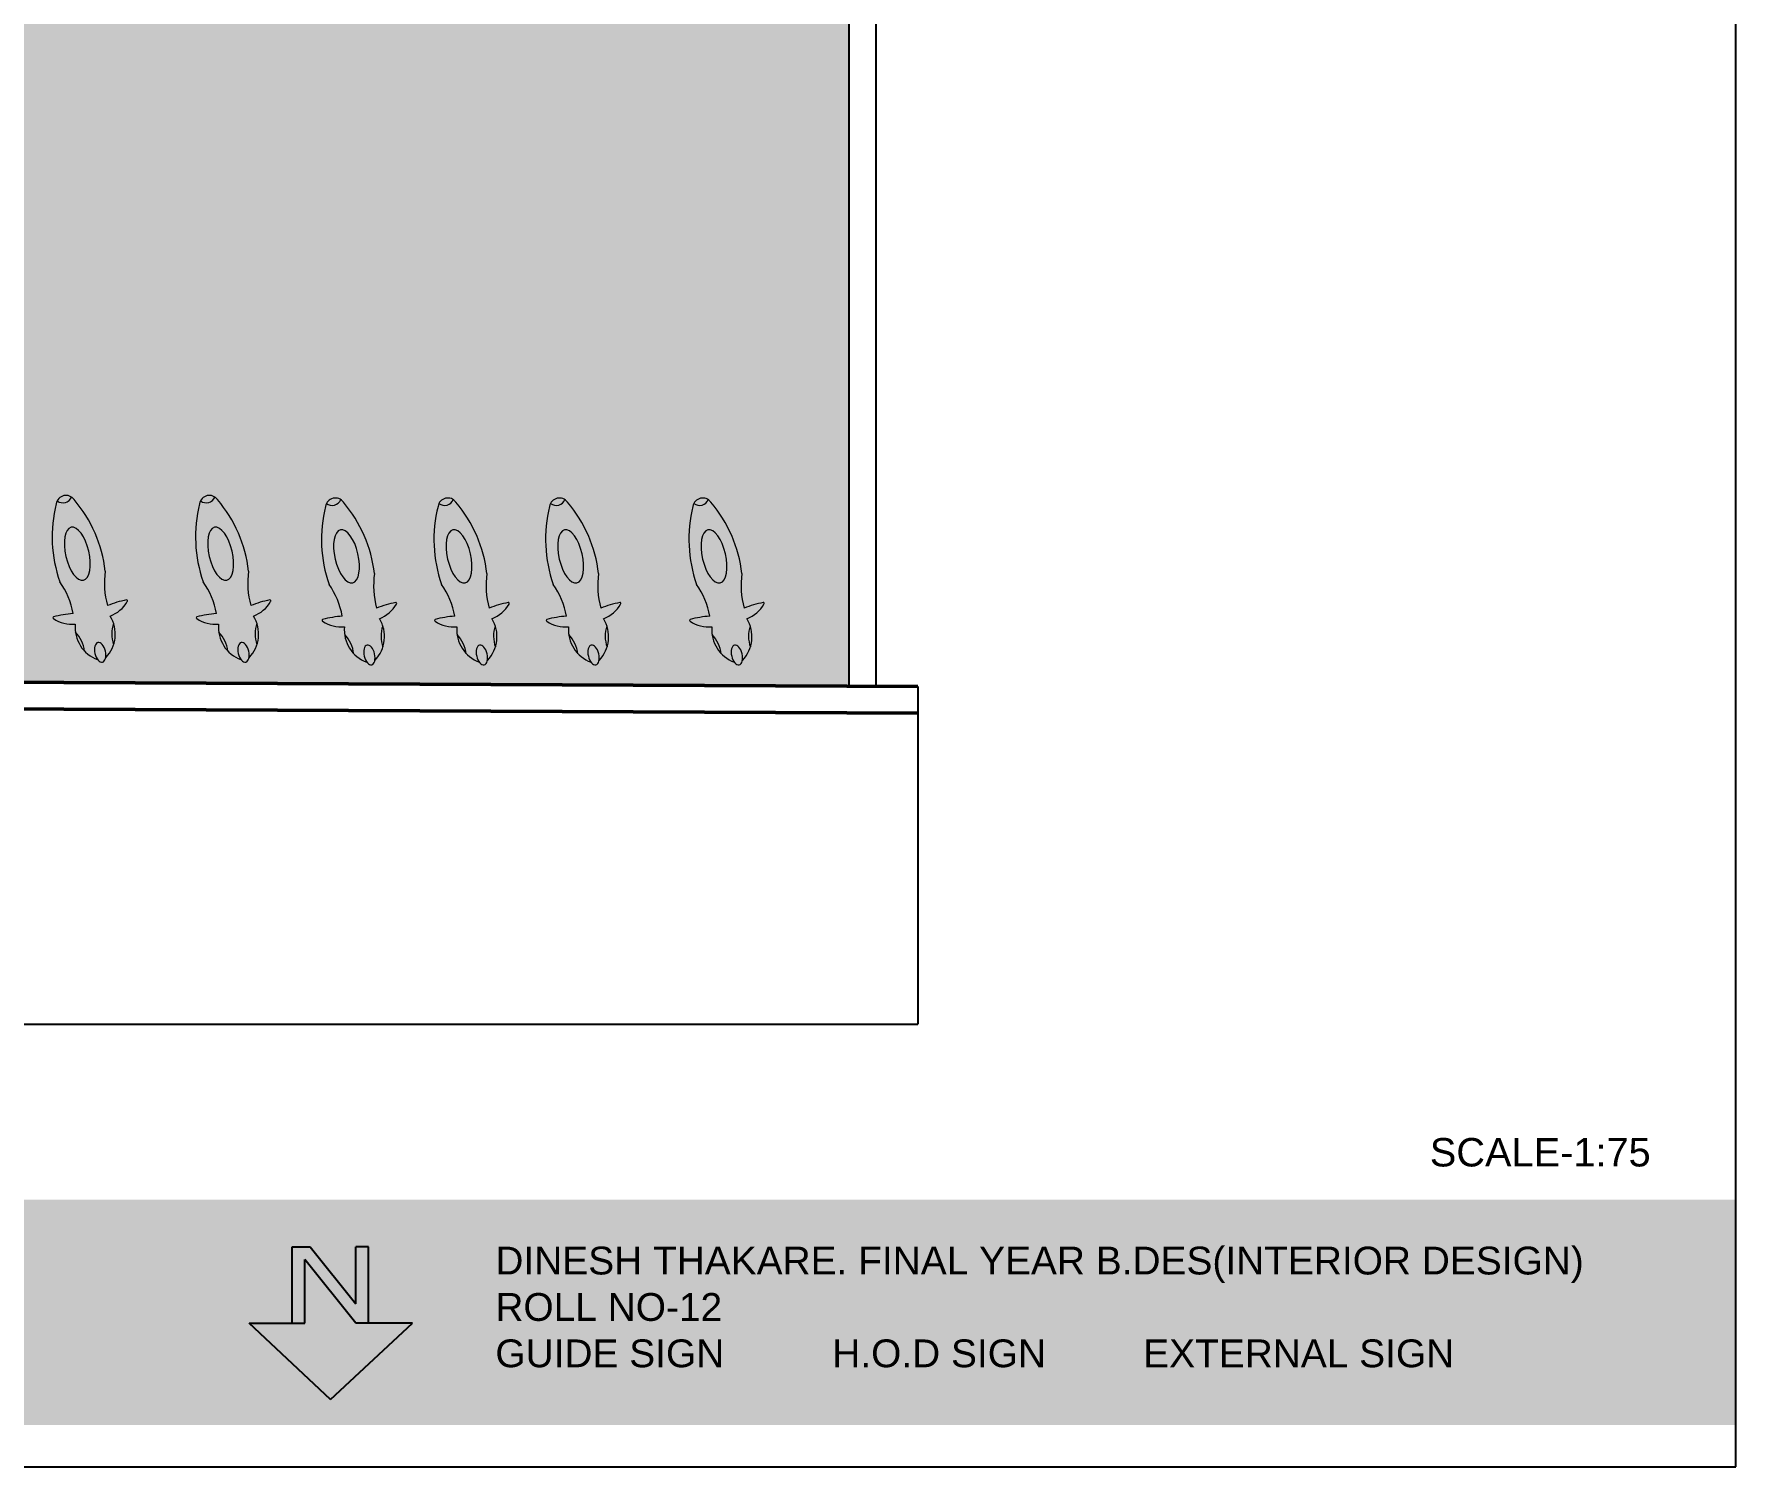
# Model space of a CAD drawing. Header units: millimetres. Extents: x 1521 to 3683, y 1649 to 3322.
# Drawn here: x 1566.59 to 1584.53, y 1649.44 to 1664.55 of the extents above; entities that cross this region are included whole.
import ezdxf

# ---------------------------------------------------------------- set-up
doc = ezdxf.new("R2010")
doc.units = ezdxf.units.MM
doc.header["$LTSCALE"] = 0.1
doc.layers.add('2', color=2, linetype='Continuous')
doc.layers.add('WALL', color=7, linetype='Continuous', lineweight=50)

# ---------------------------------------------------------------- blocks, each defined once
blk = doc.blocks.new('A$C1FE45C3E')
at = {"color": 0}
for p, q in [((63.075, -44.55), (63.075, 0)), ((0, -44.55), (63.075, -44.55))]:
    blk.add_line(p, q, dxfattribs=at)
blk = doc.blocks.new('N')
at = {"layer": '2', "color": 0}
for p, q in [((1629.3284, 1645.5863), (1628.8506, 1645.1405)), ((1629.3284, 1645.5863), (1629.8032, 1645.1405)), ((1628.8506, 1645.1405), (1629.1055, 1645.1405)), ((1629.1055, 1645.1405), (1629.1055, 1644.6947)), ((1629.1055, 1645.1405), (1629.1798, 1645.1405)), ((1629.1798, 1645.1405), (1629.477, 1644.769)), ((1629.477, 1645.1405), (1629.477, 1644.769)), ((1629.5513, 1645.1405), (1629.477, 1645.1405)), ((1629.8032, 1645.1405), (1629.5513, 1645.1405)), ((1629.5513, 1645.1405), (1629.5513, 1644.6947)), ((1629.4471, 1644.6948), (1629.1798, 1645.029)), ((1629.1798, 1645.029), (1629.1798, 1644.6947)), ((1629.1055, 1644.6947), (1629.1798, 1644.6947)), ((1629.5513, 1644.6947), (1629.4471, 1644.6947))]:
    blk.add_line(p, q, dxfattribs=at)

msp = doc.modelspace()

# ---------------------------------------------------------------- hatches: boundary and pattern name
at = {"lineweight": 0}
h = msp.add_hatch(dxfattribs=at)
h.set_pattern_fill('AR-HBONE', color=9, scale=0.002457, style=0)
h.set_pattern_definition([(45, (-672.83713, -128.37974), (0, 0.35305153), [0.748935395, -0.24964513]), (135, (-672.6606, -128.20322), (0, 0.35305153), [0.748935395, -0.24964513])])
h.paths.add_polyline_path([(1559.3964, 1661.4029), (1560.7604, 1662.1904), (1562.4979, 1659.181), (1561.1339, 1658.3935)])
h.paths.add_polyline_path([(1558.017, 1662.1922), (1559.7545, 1659.1828), (1558.3905, 1658.3953), (1556.653, 1661.4047)])
h.paths.add_polyline_path([(1553.9095, 1661.4065), (1555.2735, 1662.194), (1557.011, 1659.1846), (1555.647, 1658.3971)])
h.paths.add_polyline_path([(1552.9036, 1658.3989), (1551.1661, 1661.4083), (1552.53, 1662.1958), (1554.2675, 1659.1864)])
h.paths.add_polyline_path([(1548.4195, 1661.4083), (1549.7835, 1662.1958), (1551.521, 1659.1864), (1550.157, 1658.3989)])
h.paths.add_polyline_path([(1545.676, 1661.4101), (1547.04, 1662.1976), (1548.7775, 1659.1882), (1547.4135, 1658.4007)])
h.paths.add_polyline_path([(1542.9326, 1661.4119), (1544.2966, 1662.1994), (1546.0341, 1659.19), (1544.6701, 1658.4025)])
h.paths.add_polyline_path([(1540.1891, 1661.4137), (1541.5531, 1662.2012), (1543.2906, 1659.1918), (1541.9266, 1658.4043)])
h.paths.add_polyline_path([(1537.0209, 1665.4837), (1537.0209, 1665.6859), (1537.0186, 1665.6859), (1537.0107, 1659.5315), (1537.9917, 1658.4874), (1539.2744, 1657.849), (1575.1792, 1657.6751), (1575.1792, 1664.8138), (1565.9533, 1664.8138), (1565.9533, 1667.4317), (1539.5809, 1667.4317), (1539.5809, 1665.4837)])
at = {"lineweight": 13}
h = msp.add_hatch(color=11, dxfattribs=at)
h.set_gradient(color1=(239, 118, 120), color2=(192, 22, 25), one_color=1, tint=0.42, name='SPHERICAL')
h.paths.add_polyline_path([(1567.1182, 1658.0453, -0.1582655), (1567.0219, 1658.2463, -0.1632047)])
h.paths.add_polyline_path([(1567.4254, 1658.1156, -0.1645764), (1567.4234, 1658.3403, -0.1595914)])
h = msp.add_hatch(color=11, dxfattribs=at)
h.set_gradient(color1=(239, 118, 120), color2=(192, 22, 25), one_color=1, tint=0.42, name='SPHERICAL')
h.paths.add_polyline_path([(1568.6298, 1658.0453, -0.1582655), (1568.5335, 1658.2463, -0.1632047)])
h.paths.add_polyline_path([(1568.9369, 1658.1156, -0.1645764), (1568.935, 1658.3403, -0.1595914)])
h = msp.add_hatch(color=11, dxfattribs=at)
h.set_gradient(color1=(239, 118, 120), color2=(192, 22, 25), one_color=1, tint=0.42, name='SPHERICAL')
h.paths.add_polyline_path([(1569.9573, 1658.0179, -0.1582655), (1569.8609, 1658.2189, -0.1632047)])
h.paths.add_polyline_path([(1570.2644, 1658.0883, -0.1645764), (1570.2624, 1658.313, -0.1595914)])
h = msp.add_hatch(color=11, dxfattribs=at)
h.set_gradient(color1=(239, 118, 120), color2=(192, 22, 25), one_color=1, tint=0.42, name='SPHERICAL')
h.paths.add_polyline_path([(1571.1437, 1658.0179, -0.1582655), (1571.0473, 1658.2189, -0.1632047)])
h.paths.add_polyline_path([(1571.4508, 1658.0883, -0.1645764), (1571.4488, 1658.313, -0.1595914)])
h = msp.add_hatch(color=11, dxfattribs=at)
h.set_gradient(color1=(239, 118, 120), color2=(192, 22, 25), one_color=1, tint=0.42, name='SPHERICAL')
h.paths.add_polyline_path([(1572.3211, 1658.0179, -0.1582655), (1572.2248, 1658.2189, -0.1632047)])
h.paths.add_polyline_path([(1572.6283, 1658.0883, -0.1645764), (1572.6263, 1658.313, -0.1595914)])
h = msp.add_hatch(color=11, dxfattribs=at)
h.set_gradient(color1=(239, 118, 120), color2=(192, 22, 25), one_color=1, tint=0.42, name='SPHERICAL')
h.paths.add_polyline_path([(1573.8327, 1658.0179, -0.1582655), (1573.7364, 1658.2189, -0.1632047)])
h.paths.add_polyline_path([(1574.1398, 1658.0883, -0.1645764), (1574.1379, 1658.313, -0.1595914)])
h = msp.add_hatch(color=10)
h.set_gradient(color1=(29, 147, 16), color2=(180, 244, 52), tint=0.46)
h.paths.add_polyline_path([(1521.4588, 1649.8824), (1584.5338, 1649.8824), (1584.5338, 1652.2598), (1521.4588, 1652.2598)])

# ---------------------------------------------------------------- linework, layer by layer
for p, q in [((1575.4617, 1690.3329), (1575.4617, 1657.6751)), ((1575.1792, 1690.0504), (1575.1792, 1657.6751)), ((1575.9059, 1657.6716), (1575.9059, 1654.111)), ((1539.2582, 1654.111), (1575.9059, 1654.111))]:
    msp.add_line(p, q)
for centre, radius, start, end in [((1568.2075, 1659.2495), 1.4306, 165.87683, 199.31394), ((1566.9232, 1659.583), 0.1042, 34.74523, 171.37179), ((1566.8898, 1659.7068), 0.0979, 232.55998, 337.9782), ((1565.923, 1658.7213), 1.4239, 6.78898, 40.30483), ((1569.7191, 1659.2495), 1.4306, 165.87683, 199.31394), ((1568.4348, 1659.583), 0.1042, 34.74523, 171.37179), ((1568.4013, 1659.7068), 0.0979, 232.55998, 337.9782), ((1567.4346, 1658.7213), 1.4239, 6.78898, 40.30483), ((1571.0466, 1659.2222), 1.4306, 165.87683, 199.31394), ((1569.7623, 1659.5556), 0.1042, 34.74523, 171.37179), ((1569.7288, 1659.6795), 0.0979, 232.55998, 337.9782), ((1568.762, 1658.694), 1.4239, 6.78898, 40.30483), ((1572.233, 1659.2222), 1.4306, 165.87683, 199.31394), ((1570.9487, 1659.5556), 0.1042, 34.74523, 171.37179), ((1570.9152, 1659.6795), 0.0979, 232.55998, 337.9782), ((1569.9484, 1658.694), 1.4239, 6.78898, 40.30483), ((1573.4104, 1659.2222), 1.4306, 165.87683, 199.31394), ((1572.1261, 1659.5556), 0.1042, 34.74523, 171.37179), ((1572.0927, 1659.6795), 0.0979, 232.55998, 337.9782), ((1571.1259, 1658.694), 1.4239, 6.78898, 40.30483), ((1574.922, 1659.2222), 1.4306, 165.87683, 199.31394), ((1573.6377, 1659.5556), 0.1042, 34.74523, 171.37179), ((1573.6042, 1659.6795), 0.0979, 232.55998, 337.9782), ((1572.6375, 1658.694), 1.4239, 6.78898, 40.30483), ((1568.2154, 1658.7605), 0.8879, 171.6384, 195.35961), ((1569.727, 1658.7605), 0.8879, 171.6384, 195.35961), ((1571.0544, 1658.7332), 0.8879, 171.6384, 195.35961), ((1572.2408, 1658.7332), 0.8879, 171.6384, 195.35961), ((1573.4183, 1658.7332), 0.8879, 171.6384, 195.35961), ((1574.9299, 1658.7332), 0.8879, 171.6384, 195.35961), ((1566.1343, 1658.2776), 0.8785, 10.7459, 34.59469), ((1567.6459, 1658.2776), 0.8785, 10.7459, 34.59469), ((1568.9734, 1658.2503), 0.8785, 10.7459, 34.59469), ((1570.1598, 1658.2503), 0.8785, 10.7459, 34.59469), ((1571.3372, 1658.2503), 0.8785, 10.7459, 34.59469), ((1572.8488, 1658.2503), 0.8785, 10.7459, 34.59469), ((1567.0843, 1657.3059), 1.1388, 94.37574, 104.97359), ((1567.781, 1657.4675), 1.1388, 101.14343, 111.74128), ((1565.8262, 1658.6576), 1.5393, 355.07686, 355.08064), ((1567.2658, 1658.7418), 0.3494, 290.44765, 330.17442), ((1567.5612, 1658.5747), 0.0102, 319.309, 91.59548), ((1568.5959, 1657.3059), 1.1388, 94.37574, 104.97359), ((1569.2926, 1657.4675), 1.1388, 101.14343, 111.74128), ((1567.3378, 1658.6576), 1.5393, 355.07686, 355.08064), ((1568.7774, 1658.7418), 0.3494, 290.44765, 330.17442), ((1569.0728, 1658.5747), 0.0102, 319.309, 91.59548), ((1570.6201, 1657.4402), 1.1388, 101.14343, 111.74128), ((1568.6653, 1658.6302), 1.5393, 355.07686, 355.08064), ((1570.1049, 1658.7145), 0.3494, 290.44765, 330.17442), ((1570.4003, 1658.5473), 0.0102, 319.309, 91.59548), ((1571.8065, 1657.4402), 1.1388, 101.14343, 111.74128), ((1569.8516, 1658.6302), 1.5393, 355.07686, 355.08064), ((1571.2913, 1658.7145), 0.3494, 290.44765, 330.17442), ((1571.5867, 1658.5473), 0.0102, 319.309, 91.59548), ((1572.9839, 1657.4402), 1.1388, 101.14343, 111.74128), ((1571.0291, 1658.6302), 1.5393, 355.07686, 355.08064), ((1572.4688, 1658.7145), 0.3494, 290.44765, 330.17442), ((1572.7641, 1658.5473), 0.0102, 319.309, 91.59548), ((1574.4955, 1657.4402), 1.1388, 101.14343, 111.74128), ((1572.5407, 1658.6302), 1.5393, 355.07686, 355.08064), ((1573.9803, 1658.7145), 0.3494, 290.44765, 330.17442), ((1574.2757, 1658.5473), 0.0102, 319.309, 91.59548), ((1566.7942, 1658.3968), 0.0102, 114.52154, 246.80802), ((1566.9859, 1658.6769), 0.3494, 235.9426, 275.66937), ((1567.3796, 1658.2941), 0.3609, 174.42067, 250.02556), ((1567.0814, 1658.225), 0.3609, 316.09146, 31.69635), ((1567.7564, 1658.2309), 0.3505, 161.97149, 199.04838), ((1568.3058, 1658.3968), 0.0102, 114.52154, 246.80802), ((1568.4975, 1658.6769), 0.3494, 235.9426, 275.66937), ((1568.8912, 1658.2941), 0.3609, 174.42067, 250.02556), ((1568.593, 1658.225), 0.3609, 316.09146, 31.69635), ((1569.268, 1658.2309), 0.3505, 161.97149, 199.04838), ((1569.6333, 1658.3695), 0.0102, 114.52154, 246.80802), ((1569.9233, 1657.2785), 1.1388, 94.37574, 104.97359), ((1569.8249, 1658.6495), 0.3494, 235.9426, 275.66937), ((1570.2186, 1658.2668), 0.3609, 174.42067, 250.02556), ((1569.9205, 1658.1976), 0.3609, 316.09146, 31.69635), ((1570.5954, 1658.2035), 0.3505, 161.97149, 199.04838), ((1570.8197, 1658.3695), 0.0102, 114.52154, 246.80802), ((1571.1097, 1657.2785), 1.1388, 94.37574, 104.97359), ((1571.0113, 1658.6495), 0.3494, 235.9426, 275.66937), ((1571.405, 1658.2668), 0.3609, 174.42067, 250.02556), ((1571.1069, 1658.1976), 0.3609, 316.09146, 31.69635), ((1571.7818, 1658.2035), 0.3505, 161.97149, 199.04838), ((1571.9972, 1658.3695), 0.0102, 114.52154, 246.80802), ((1572.2872, 1657.2785), 1.1388, 94.37574, 104.97359), ((1572.1888, 1658.6495), 0.3494, 235.9426, 275.66937), ((1572.5825, 1658.2668), 0.3609, 174.42067, 250.02556), ((1572.2843, 1658.1976), 0.3609, 316.09146, 31.69635), ((1572.9593, 1658.2035), 0.3505, 161.97149, 199.04838), ((1573.5087, 1658.3695), 0.0102, 114.52154, 246.80802), ((1573.7988, 1657.2785), 1.1388, 94.37574, 104.97359), ((1573.7004, 1658.6495), 0.3494, 235.9426, 275.66937), ((1574.0941, 1658.2668), 0.3609, 174.42067, 250.02556), ((1573.7959, 1658.1976), 0.3609, 316.09146, 31.69635), ((1574.4709, 1658.2035), 0.3505, 161.97149, 199.04838), ((1566.7704, 1658.0022), 0.3505, 7.06864, 44.14553), ((1568.2819, 1658.0022), 0.3505, 7.06864, 44.14553), ((1569.6094, 1657.9748), 0.3505, 7.06864, 44.14553), ((1570.7958, 1657.9748), 0.3505, 7.06864, 44.14553), ((1571.9733, 1657.9748), 0.3505, 7.06864, 44.14553), ((1573.4848, 1657.9748), 0.3505, 7.06864, 44.14553)]:
    msp.add_arc(centre, radius, start, end, dxfattribs=at)
at = {"lineweight": 13, "extrusion": (0, 0, -1)}
for centre, major_axis, ratio in [((1567.0419, 1659.0713), (-0.0648, 0.2793), 0.4324189), ((1568.5535, 1659.0713), (-0.0648, 0.2793), 0.4324189), ((1569.881, 1659.044), (-0.0648, 0.2793), 0.4324189), ((1571.0673, 1659.044), (-0.0648, 0.2793), 0.4324189), ((1572.2448, 1659.044), (-0.0648, 0.2793), 0.4324189), ((1573.7564, 1659.044), (-0.0648, 0.2793), 0.4324189), ((1567.283, 1658.0321), (-0.0242, 0.1043), 0.5253519), ((1568.7945, 1658.0321), (-0.0242, 0.1043), 0.5253519), ((1570.122, 1658.0047), (-0.0242, 0.1043), 0.5253519), ((1571.3084, 1658.0047), (-0.0242, 0.1043), 0.5253519), ((1572.4859, 1658.0047), (-0.0242, 0.1043), 0.5253519), ((1573.9974, 1658.0047), (-0.0242, 0.1043), 0.5253519)]:
    msp.add_ellipse(centre, major_axis=major_axis, ratio=ratio, dxfattribs=at)
at = {"layer": 'WALL', "color": 24}
for p, q in [((1539.2744, 1657.849), (1575.9059, 1657.6716)), ((1539.273, 1657.5665), (1575.9046, 1657.389))]:
    msp.add_line(p, q, dxfattribs=at)

# ---------------------------------------------------------------- block references
msp.add_blockref('A$C1FE45C3E', (1521.4588, 1693.9912))
at = {"color": 7, "true_color": 0xffffff, "xscale": 1.807281764170511, "yscale": 1.807281764170511, "zscale": 1.807281764170695, "rotation": 180}
msp.add_blockref('N', (4514.367, 4624.1909), dxfattribs=at)

# ---------------------------------------------------------------- texts
at = {"attachment_point": 1}
for s, insert, char_height, width in [('{\\f@Arial Unicode MS|b0|i0|c0|p34;SCALE-1:75}', (1581.3052, 1652.9101), 0.3, 33.946729), ('{\\f@Arial Unicode MS|b0|i0|c0|p34;\\C255;\\c16777215;DINESH THAKARE. FINAL YEAR B.DES(INTERIOR DESIGN)\\PROLL NO-12 \\PGUIDE SIGN          H.O.D SIGN         EXTERNAL SIGN}', (1571.4505, 1651.7645), 0.293438, 33.20418)]:
    msp.add_mtext(s, dxfattribs=dict(at, insert=insert, char_height=char_height, width=width))

doc.saveas('drawing.dxf')
